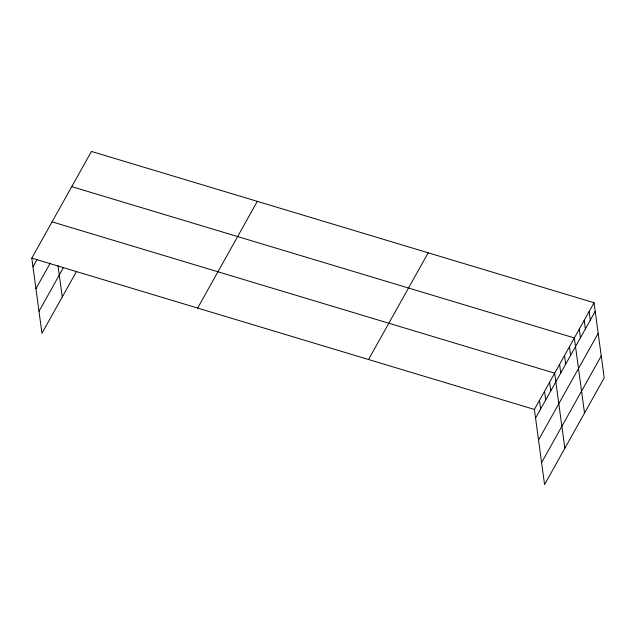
<?xml version="1.0" encoding="UTF-8"?>
<svg xmlns="http://www.w3.org/2000/svg" width="636" height="636" viewBox="0 0 636 636"><rect width="100%" height="100%" fill="white"/><g stroke="black" fill="none" stroke-linecap="round" stroke-linejoin="round"><path stroke-width="0.95" d="M76.551 271.373L41.96 333.264L31.8 258.137L91.441 151.424L594.04 302.736L604.2 377.864L544.559 484.576L534.399 409.449L594.04 302.736M32.969 266.762L37.111 259.345M35.934 288.712L50.22 263.145M38.987 311.322L63.298 267.835M197.661 308.07L257.302 201.358M368.538 359.515L428.187 252.802M535.568 418.075L595.209 311.354M538.533 440.017L598.174 333.304M541.586 462.626L601.235 355.914M71.765 186.642L574.356 337.947L584.516 413.074M52.08 221.853L554.679 373.165L564.832 448.293M31.8 258.137L534.399 409.449M589.119 311.537L590.288 320.162M584.198 320.337L585.366 328.963M579.277 329.146L580.445 337.772M569.443 346.755L570.603 355.381M564.522 355.556L565.682 364.182M559.601 364.356L560.761 372.982M549.607 382.236L550.776 390.862M544.535 391.307L545.704 399.933M539.471 400.378L540.632 409.004M57.995 265.617L62.241 296.988"/></g></svg>
